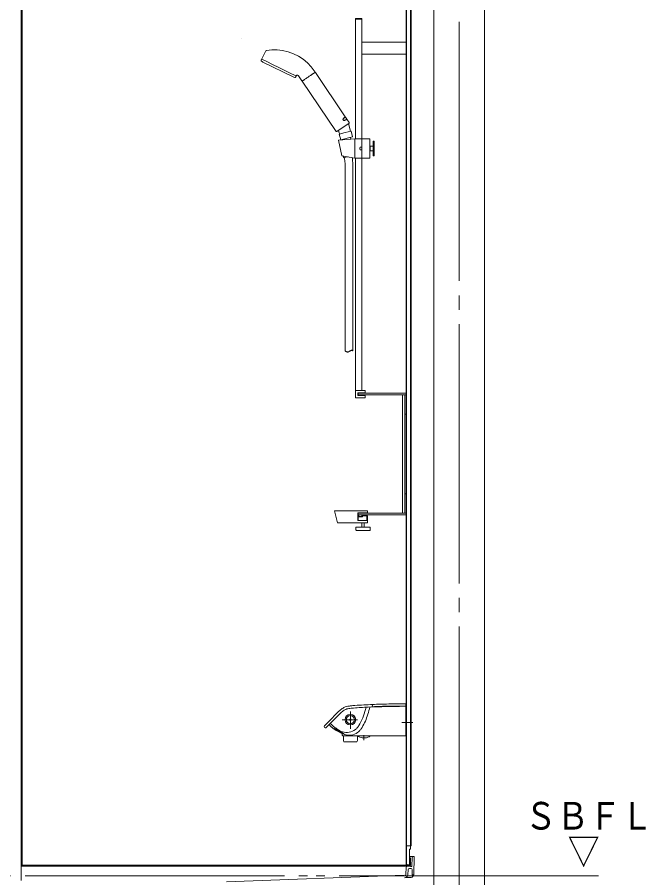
# Model space of a CAD drawing. Units: millimetres on the paper. Extents: x -305 to 305, y -152 to 152.
# Drawn here: x -100.3 to -56.6, y -91.5 to -31.7 of the extents above; entities that cross this region are included whole.
import ezdxf
from ezdxf.enums import TextEntityAlignment as Align

# ---------------------------------------------------------------- set-up
doc = ezdxf.new("R2010")
doc.units = ezdxf.units.MM
doc.linetypes.add('LONG_CHAIN', pattern=[21, 18, -1, 1, -1])
doc.linetypes.add('LONG_DOUBLE_CHAIN', pattern=[21.8, 18, -1, 0.6, -0.6, 0.6, -1])
doc.layers.add('0-1_VIEW0001', color=7, linetype='Continuous', lineweight=9)
doc.styles.add('ＭＳ ゴシック', font='')
doc.styles.get('ＭＳ ゴシック').set_extended_font_data('MS Gothic')

msp = doc.modelspace()

# ---------------------------------------------------------------- linework, layer by layer
at = {"layer": '0-1_VIEW0001'}
for p, q in [((-71.342, -11.053), (-71.342, -96.553)), ((-67.842, -11.053), (-67.842, -96.553)), ((-99.992, -25.187), (-99.992, -91.687)), ((-99.925, -25.187), (-99.925, -90.62)), ((-73.258, -25.187), (-73.258, -90.553)), ((-73.235, -25.187), (-73.235, -90.553)), ((-72.958, -25.187), (-72.958, -83.881)), ((-72.918, -25.187), (-72.918, -83.881)), ((-76.782, -31.837), (-76.358, -31.837)), ((-76.782, -40.187), (-76.782, -31.837)), ((-76.782, -31.877), (-76.358, -31.877)), ((-76.358, -40.187), (-76.358, -31.837)), ((-84.673, -33.23), (-84.673, -33.23)), ((-76.358, -33.464), (-73.258, -33.464)), ((-76.358, -34.31), (-73.258, -34.31)), ((-77.968, -40.282), (-76.833, -40.187)), ((-77.743, -41.369), (-77.968, -40.282)), ((-76.833, -40.187), (-76.833, -41.52)), ((-76.35, -40.187), (-76.35, -41.52)), ((-75.533, -40.354), (-75.55, -40.37)), ((-75.55, -41.337), (-75.55, -40.37)), ((-75.533, -41.354), (-75.533, -40.354)), ((-75.533, -40.354), (-75.5, -40.354)), ((-75.5, -40.354), (-75.483, -40.37)), ((-75.483, -41.337), (-75.483, -40.37)), ((-76.483, -40.804), (-76.483, -40.904)), ((-76.35, -40.754), (-76.433, -40.754)), ((-76.35, -40.954), (-76.433, -40.954)), ((-75.783, -40.704), (-75.767, -40.687)), ((-75.783, -41.004), (-75.767, -41.02)), ((-75.767, -40.687), (-75.767, -41.02)), ((-75.767, -40.687), (-75.55, -40.687)), ((-75.767, -41.02), (-75.55, -41.02)), ((-77.743, -41.369), (-76.833, -41.52)), ((-77.636, -41.386), (-77.625, -41.455)), ((-77.288, -41.444), (-77.6, -41.475)), ((-77.558, -41.597), (-77.57, -41.472)), ((-77.555, -41.612), (-77.537, -41.662)), ((-77.533, -41.678), (-77.505, -41.967)), ((-77.003, -41.617), (-76.972, -41.933)), ((-76.995, -41.558), (-77.002, -41.609)), ((-76.994, -41.541), (-76.999, -41.493)), ((-76.833, -41.52), (-75.783, -41.52)), ((-76.782, -58.17), (-76.782, -41.52)), ((-76.358, -57.654), (-76.358, -41.52)), ((-75.533, -41.354), (-75.55, -41.337)), ((-75.5, -41.354), (-75.533, -41.354)), ((-77.505, -41.967), (-77.505, -54.907)), ((-76.972, -41.933), (-76.972, -54.907)), ((-77.488, -54.92), (-77.505, -54.907)), ((-76.115, -57.654), (-76.782, -57.654)), ((-76.115, -57.82), (-76.615, -57.82)), ((-76.615, -57.82), (-76.615, -58.004)), ((-76.115, -57.837), (-76.615, -57.837)), ((-76.592, -57.937), (-76.592, -57.87)), ((-76.592, -57.937), (-76.592, -57.87)), ((-76.558, -57.837), (-73.258, -57.837)), ((-76.115, -57.837), (-76.115, -57.654)), ((-73.258, -57.837), (-73.258, -59.304)), ((-76.115, -58.17), (-76.782, -58.17)), ((-76.115, -58.004), (-76.615, -58.004)), ((-76.558, -57.97), (-73.258, -57.97)), ((-76.115, -58.004), (-76.115, -58.17)), ((-73.525, -57.97), (-73.525, -66.17)), ((-73.358, -57.97), (-73.358, -66.17)), ((-73.358, -59.304), (-73.258, -59.304)), ((-73.358, -64.837), (-73.258, -64.837)), ((-75.958, -66.02), (-78.244, -66.02)), ((-78.033, -66.854), (-78.244, -66.02)), ((-78.033, -66.854), (-78.244, -66.02)), ((-75.958, -66.154), (-76.625, -66.154)), ((-76.625, -66.687), (-76.625, -66.154)), ((-76.608, -66.17), (-76.608, -66.62)), ((-75.958, -66.17), (-76.608, -66.17)), ((-76.592, -66.204), (-76.592, -66.27)), ((-76.558, -66.17), (-73.258, -66.17)), ((-76.558, -66.304), (-76.558, -66.404)), ((-76.358, -66.304), (-76.358, -66.404)), ((-75.958, -66.02), (-75.958, -66.154)), ((-75.958, -66.154), (-75.958, -66.17)), ((-78.033, -66.854), (-75.958, -66.854)), ((-76.608, -66.62), (-76.625, -66.62)), ((-75.956, -66.687), (-76.625, -66.687)), ((-76.592, -66.437), (-76.292, -66.437)), ((-76.592, -66.437), (-76.592, -66.687)), ((-76.358, -66.404), (-76.558, -66.404)), ((-76.342, -67.145), (-76.342, -66.854)), ((-76.308, -66.337), (-75.992, -66.337)), ((-76.308, -66.404), (-76.308, -66.337)), ((-76.292, -66.404), (-76.308, -66.404)), ((-76.292, -66.437), (-76.292, -66.354)), ((-75.956, -66.354), (-76.292, -66.354)), ((-76.175, -67.145), (-76.175, -66.854)), ((-75.994, -66.687), (-75.994, -66.354)), ((-75.992, -66.687), (-75.992, -66.337)), ((-75.958, -66.687), (-75.958, -66.854)), ((-75.956, -66.687), (-75.956, -66.354)), ((-76.758, -67.345), (-76.758, -67.179)), ((-76.725, -67.145), (-75.792, -67.145)), ((-76.725, -67.379), (-75.792, -67.379)), ((-75.758, -67.345), (-75.758, -67.179)), ((-73.291, -79.573), (-73.293, -79.453)), ((-77.946, -80.175), (-77.75, -79.99)), ((-76.048, -79.654), (-76.092, -79.812)), ((-75.916, -79.648), (-75.685, -79.638)), ((-75.787, -79.642), (-75.818, -79.766)), ((-73.327, -79.592), (-73.315, -79.592)), ((-73.315, -79.592), (-73.31, -79.592)), ((-73.275, -79.537), (-73.292, -79.537)), ((-73.292, -79.612), (-73.292, -81.603)), ((-73.258, -81.537), (-73.258, -79.553)), ((-78.813, -81.059), (-77.946, -80.175)), ((-78.26, -81.15), (-78.248, -81.162)), ((-78.24, -81.147), (-78.246, -81.144)), ((-78.073, -81.236), (-78.164, -81.185)), ((-78.02, -81.265), (-78.073, -81.236)), ((-77.779, -81.45), (-77.949, -81.375)), ((-77.717, -81.478), (-77.71, -81.605)), ((-73.325, -81.637), (-77.677, -81.637)), ((-77.635, -81.47), (-77.66, -81.457)), ((-77.648, -81.491), (-77.627, -81.497)), ((-77.616, -81.481), (-77.635, -81.47)), ((-77.625, -81.956), (-77.625, -81.637)), ((-76.658, -81.648), (-76.658, -81.956)), ((-76.125, -81.785), (-76.312, -81.784)), ((-73.292, -81.553), (-73.275, -81.553)), ((-77.595, -82.048), (-77.624, -81.962)), ((-77.58, -82.059), (-76.704, -82.059)), ((-76.659, -81.962), (-76.688, -82.048)), ((-72.958, -82.887), (-72.958, -89.52)), ((-72.918, -82.887), (-72.918, -89.287)), ((-73.235, -89.287), (-72.958, -89.287)), ((-73.042, -89.52), (-72.958, -89.52)), ((-72.958, -89.287), (-72.918, -89.287)), ((-72.76, -90.02), (-73.042, -90.02)), ((-72.982, -90.12), (-72.982, -90.553)), ((-72.86, -90.118), (-72.87, -90.671)), ((-72.725, -90.02), (-72.76, -90.02)), ((-72.725, -90.02), (-72.747, -91.287)), ((-73.042, -90.62), (-99.992, -90.62)), ((-99.992, -90.687), (-99.925, -90.687)), ((-72.975, -90.687), (-99.925, -90.687)), ((-73.261, -90.751), (-73.283, -91.264)), ((-73.042, -90.62), (-73.258, -90.62)), ((-73.192, -90.597), (-73.042, -90.597)), ((-73.192, -90.62), (-73.025, -90.62)), ((-72.958, -90.703), (-72.948, -90.703)), ((-72.92, -90.72), (-72.942, -90.72)), ((-73.409, -91.324), (-85.749, -91.786)), ((-73.408, -91.333), (-73.408, -91.36)), ((-73.408, -91.36), (-73.381, -91.359)), ((-73.151, -91.28), (-73.136, -90.949)), ((-72.93, -90.853), (-73.036, -90.853)), ((-72.854, -91.287), (-72.864, -90.918)), ((-72.747, -91.287), (-72.854, -91.287)), ((-72.812, -91.404), (-72.792, -91.287)), ((-72.911, -91.487), (-73.297, -91.487))]:
    msp.add_line(p, q, dxfattribs=at)
at = {"layer": '0-1_VIEW0001', "linetype": 'LONG_CHAIN'}
for p, q in [((-69.592, -11.053), (-69.592, -106.887)), ((-77.142, -79.955), (-77.142, -81.167)), ((-76.638, -80.52), (-77.722, -80.52)), ((-73.57, -80.72), (-72.81, -80.72)), ((-76.212, -81.933), (-76.212, -81.584))]:
    msp.add_line(p, q, dxfattribs=at)
at = {"layer": '0-1_VIEW0001', "color": 4}
for p, q in [((-83.004, -34.077), (-83.293, -34.632)), ((-83.308, -34.663), (-83.336, -34.725)), ((-83.224, -34.851), (-81.112, -35.881)), ((-80.945, -35.892), (-80.912, -35.831)), ((-80.505, -36.163), (-80.741, -35.813)), ((-79.644, -35.472), (-79.593, -35.548)), ((-77.494, -38.66), (-79.574, -35.576)), ((-80.486, -36.191), (-78.138, -39.673)), ((-77.496, -38.669), (-77.609, -38.745)), ((-77.598, -38.746), (-77.487, -38.671)), ((-77.537, -38.705), (-77.541, -38.699)), ((-77.508, -38.894), (-77.395, -38.818)), ((-77.505, -38.884), (-77.393, -38.809)), ((-77.393, -38.809), (-77.487, -38.671)), ((-77.44, -38.849), (-77.444, -38.843)), ((-77.226, -39.057), (-77.386, -38.82)), ((-78.091, -39.682), (-77.235, -39.104)), ((-77.629, -38.896), (-77.63, -38.895)), ((-77.628, -38.896), (-77.629, -38.896)), ((-77.264, -39.123), (-77.122, -39.651)), ((-77.965, -39.597), (-77.917, -39.777)), ((-77.863, -39.849), (-77.917, -39.777)), ((-77.863, -39.849), (-77.828, -39.84)), ((-77.509, -39.754), (-77.098, -39.644)), ((-77.098, -39.644), (-76.99, -40.049)), ((-76.99, -40.049), (-77.812, -40.265)), ((-77.659, -40.225), (-77.651, -40.255)), ((-77.143, -40.09), (-77.111, -40.21))]:
    msp.add_line(p, q, dxfattribs=at)
at = {"layer": '0-1_VIEW0001', "linetype": 'LONG_DOUBLE_CHAIN'}
msp.add_line((-59.925, -91.353), (-139.925, -91.353), dxfattribs=at)
at = {"layer": '0-1_VIEW0001', "color": 4}
for points in [[(-83.004, -34.077), (-83.002, -34.073), (-82.999, -34.069), (-82.997, -34.066), (-82.993, -34.063), (-82.99, -34.06), (-82.986, -34.058), (-82.982, -34.055), (-82.978, -34.054), (-82.974, -34.052), (-82.969, -34.051)], [(-82.969, -34.051), (-82.605, -34.009), (-82.228, -34.008), (-81.846, -34.051), (-81.466, -34.139), (-81.097, -34.272), (-80.746, -34.447), (-80.42, -34.66), (-80.125, -34.907), (-79.866, -35.18), (-79.644, -35.472)], [(-80.9, -35.804), (-80.887, -35.791), (-80.871, -35.781), (-80.854, -35.774), (-80.836, -35.77), (-80.818, -35.77), (-80.8, -35.772), (-80.782, -35.778), (-80.766, -35.787), (-80.752, -35.799), (-80.741, -35.813)], [(-79.6, -35.572), (-79.606, -35.577), (-79.608, -35.578), (-79.611, -35.58), (-79.617, -35.584), (-79.631, -35.594), (-79.65, -35.606), (-79.66, -35.614), (-79.663, -35.615), (-79.666, -35.617), (-79.672, -35.621), (-79.698, -35.639), (-79.727, -35.658), (-79.759, -35.68), (-79.768, -35.686), (-79.776, -35.692), (-79.794, -35.704), (-79.831, -35.729), (-79.87, -35.755), (-79.891, -35.769), (-79.896, -35.772), (-79.901, -35.776), (-79.911, -35.783), (-79.953, -35.811), (-79.996, -35.84), (-80.04, -35.869), (-80.083, -35.899), (-80.126, -35.928), (-80.137, -35.935), (-80.148, -35.942), (-80.168, -35.956), (-80.209, -35.984), (-80.248, -36.01), (-80.267, -36.023), (-80.272, -36.026), (-80.276, -36.029), (-80.286, -36.035), (-80.32, -36.059), (-80.352, -36.08), (-80.381, -36.1)], [(-80.381, -36.1), (-80.388, -36.104), (-80.395, -36.109), (-80.407, -36.117), (-80.43, -36.132), (-80.448, -36.145), (-80.456, -36.15), (-80.458, -36.151), (-80.459, -36.152), (-80.463, -36.155), (-80.473, -36.162), (-80.48, -36.166), (-80.482, -36.167)], [(-77.651, -38.806), (-77.651, -38.808), (-77.652, -38.809), (-77.652, -38.811), (-77.653, -38.812), (-77.653, -38.814), (-77.654, -38.815), (-77.654, -38.817), (-77.654, -38.818), (-77.655, -38.82), (-77.655, -38.822), (-77.655, -38.823), (-77.655, -38.825), (-77.656, -38.826), (-77.656, -38.828), (-77.656, -38.829), (-77.656, -38.83), (-77.656, -38.832), (-77.656, -38.833), (-77.657, -38.835), (-77.657, -38.836), (-77.657, -38.838), (-77.657, -38.839), (-77.657, -38.84), (-77.657, -38.842), (-77.657, -38.843), (-77.657, -38.844), (-77.657, -38.846), (-77.657, -38.847), (-77.657, -38.849), (-77.656, -38.85), (-77.656, -38.851)], [(-77.615, -38.749), (-77.616, -38.75), (-77.617, -38.751), (-77.619, -38.752), (-77.62, -38.754), (-77.621, -38.755), (-77.622, -38.756), (-77.623, -38.757), (-77.624, -38.758), (-77.625, -38.76), (-77.626, -38.761), (-77.628, -38.762), (-77.629, -38.764), (-77.63, -38.765), (-77.631, -38.767), (-77.632, -38.768), (-77.633, -38.769), (-77.634, -38.771), (-77.635, -38.772), (-77.636, -38.774), (-77.637, -38.776), (-77.638, -38.777), (-77.639, -38.779), (-77.64, -38.78), (-77.64, -38.782), (-77.641, -38.783), (-77.642, -38.785), (-77.643, -38.786), (-77.644, -38.788), (-77.645, -38.79), (-77.645, -38.791), (-77.646, -38.793), (-77.647, -38.795), (-77.647, -38.796), (-77.648, -38.798), (-77.649, -38.799), (-77.649, -38.801), (-77.65, -38.803), (-77.65, -38.804), (-77.651, -38.806)], [(-77.637, -38.814), (-77.636, -38.812), (-77.636, -38.81), (-77.636, -38.809), (-77.636, -38.808), (-77.635, -38.807), (-77.635, -38.805), (-77.635, -38.804), (-77.635, -38.803), (-77.634, -38.802), (-77.634, -38.801), (-77.634, -38.799), (-77.633, -38.797), (-77.632, -38.795), (-77.632, -38.793), (-77.631, -38.791), (-77.63, -38.789), (-77.63, -38.787), (-77.629, -38.786), (-77.628, -38.784), (-77.627, -38.782), (-77.626, -38.78), (-77.625, -38.778), (-77.625, -38.777), (-77.624, -38.775), (-77.623, -38.773), (-77.622, -38.772), (-77.615, -38.762), (-77.613, -38.76), (-77.611, -38.757), (-77.608, -38.754), (-77.606, -38.752), (-77.603, -38.75), (-77.601, -38.748), (-77.598, -38.746)], [(-77.593, -38.89), (-77.596, -38.89), (-77.601, -38.887), (-77.602, -38.886), (-77.603, -38.886), (-77.604, -38.885), (-77.606, -38.884), (-77.608, -38.883), (-77.61, -38.881), (-77.612, -38.88), (-77.617, -38.876), (-77.618, -38.875), (-77.619, -38.874), (-77.62, -38.873), (-77.621, -38.871), (-77.623, -38.869), (-77.625, -38.867), (-77.626, -38.865), (-77.629, -38.86), (-77.63, -38.859), (-77.631, -38.858), (-77.631, -38.856), (-77.632, -38.855), (-77.632, -38.854), (-77.633, -38.853), (-77.633, -38.852), (-77.635, -38.845), (-77.636, -38.842), (-77.636, -38.84), (-77.637, -38.837), (-77.637, -38.835), (-77.637, -38.833), (-77.637, -38.83), (-77.637, -38.828), (-77.637, -38.826), (-77.637, -38.823), (-77.637, -38.821), (-77.637, -38.819), (-77.637, -38.816), (-77.637, -38.814)], [(-77.653, -38.863), (-77.653, -38.864), (-77.652, -38.865), (-77.652, -38.866), (-77.651, -38.867), (-77.651, -38.868), (-77.65, -38.869), (-77.65, -38.87), (-77.649, -38.871), (-77.649, -38.872), (-77.648, -38.873), (-77.647, -38.874), (-77.647, -38.875), (-77.646, -38.876), (-77.645, -38.878), (-77.644, -38.879), (-77.644, -38.88), (-77.643, -38.881), (-77.642, -38.882), (-77.641, -38.883), (-77.64, -38.884)], [(-77.628, -38.896), (-77.627, -38.897), (-77.626, -38.898), (-77.625, -38.898), (-77.624, -38.899), (-77.623, -38.9), (-77.621, -38.9), (-77.62, -38.901), (-77.619, -38.901), (-77.618, -38.902), (-77.616, -38.902), (-77.615, -38.903), (-77.614, -38.903), (-77.612, -38.904), (-77.611, -38.904), (-77.609, -38.905), (-77.608, -38.905), (-77.606, -38.906), (-77.605, -38.906), (-77.604, -38.907), (-77.602, -38.907), (-77.601, -38.907), (-77.599, -38.908), (-77.597, -38.908), (-77.596, -38.908), (-77.594, -38.909), (-77.592, -38.909), (-77.591, -38.909), (-77.589, -38.909), (-77.587, -38.91), (-77.586, -38.91), (-77.584, -38.91), (-77.582, -38.91), (-77.58, -38.91), (-77.579, -38.91), (-77.577, -38.911), (-77.575, -38.911), (-77.573, -38.911), (-77.572, -38.911), (-77.57, -38.911)], [(-77.505, -38.884), (-77.507, -38.886), (-77.51, -38.887), (-77.513, -38.889), (-77.517, -38.89), (-77.52, -38.891), (-77.523, -38.893), (-77.527, -38.894), (-77.53, -38.895), (-77.54, -38.896), (-77.541, -38.897), (-77.543, -38.897), (-77.545, -38.897), (-77.547, -38.897), (-77.549, -38.897), (-77.551, -38.897), (-77.553, -38.897), (-77.555, -38.897), (-77.557, -38.897), (-77.559, -38.897), (-77.561, -38.897), (-77.563, -38.897), (-77.566, -38.897), (-77.568, -38.897), (-77.57, -38.897), (-77.571, -38.896), (-77.572, -38.896), (-77.573, -38.896), (-77.574, -38.896), (-77.575, -38.896), (-77.576, -38.895), (-77.577, -38.895), (-77.578, -38.895), (-77.581, -38.895), (-77.583, -38.894), (-77.585, -38.893), (-77.587, -38.893), (-77.589, -38.892), (-77.591, -38.891), (-77.593, -38.89)], [(-77.57, -38.911), (-77.568, -38.911), (-77.566, -38.911), (-77.564, -38.911), (-77.562, -38.91), (-77.56, -38.91), (-77.559, -38.91), (-77.557, -38.91), (-77.555, -38.91), (-77.553, -38.91), (-77.551, -38.909), (-77.549, -38.909), (-77.547, -38.909), (-77.546, -38.908), (-77.544, -38.908), (-77.542, -38.908), (-77.54, -38.907), (-77.539, -38.907), (-77.537, -38.907), (-77.535, -38.906), (-77.534, -38.906), (-77.532, -38.905), (-77.531, -38.905), (-77.529, -38.904), (-77.528, -38.904), (-77.526, -38.903), (-77.525, -38.903), (-77.523, -38.902), (-77.522, -38.902), (-77.52, -38.901), (-77.519, -38.9), (-77.518, -38.9)], [(-77.509, -39.754), (-77.919, -39.864), (-77.812, -40.265)]]:
    msp.add_lwpolyline(points, dxfattribs=at)
msp.add_lwpolyline([(-80.92, -35.808), (-81.01, -35.765), (-81.266, -35.639), (-81.65, -35.452), (-82.103, -35.232), (-82.555, -35.011), (-82.939, -34.824), (-83.196, -34.699), (-83.286, -34.655), (-83.196, -34.699), (-82.939, -34.824), (-82.555, -35.011), (-82.103, -35.232), (-81.65, -35.452), (-81.266, -35.639), (-81.01, -35.765)], close=True, dxfattribs=at)
at = {"layer": '0-1_VIEW0001'}
for points in [[(-76.833, -40.187), (-75.783, -40.187), (-75.783, -41.52)], [(-75.5, -40.354), (-75.5, -41.354), (-75.483, -41.337)], [(-76.972, -54.907), (-76.979, -54.902), (-76.985, -54.896), (-76.991, -54.891), (-76.998, -54.886), (-77.004, -54.882), (-77.011, -54.878), (-77.018, -54.875), (-77.026, -54.872), (-77.033, -54.87), (-77.041, -54.869), (-77.053, -54.868), (-77.066, -54.87), (-77.079, -54.872), (-77.093, -54.877), (-77.107, -54.882), (-77.121, -54.888), (-77.136, -54.895), (-77.15, -54.903), (-77.165, -54.911), (-77.18, -54.92), (-77.196, -54.929), (-77.212, -54.939), (-77.228, -54.949), (-77.243, -54.958), (-77.258, -54.966), (-77.274, -54.973), (-77.289, -54.98), (-77.303, -54.985), (-77.318, -54.988), (-77.333, -54.99), (-77.35, -54.99), (-77.368, -54.987), (-77.385, -54.982), (-77.402, -54.975), (-77.42, -54.966), (-77.437, -54.956), (-77.454, -54.944), (-77.471, -54.932), (-77.488, -54.92)], [(-76.558, -66.304), (-73.258, -66.304), (-73.258, -64.837)], [(-75.958, -66.02), (-75.958, -66.154), (-75.958, -66.17)], [(-77.817, -79.829), (-78.012, -80.007), (-78.64, -80.638), (-78.935, -80.946)], [(-78.02, -81.265), (-78.014, -81.269), (-78.009, -81.272), (-78.003, -81.275), (-77.997, -81.278), (-77.992, -81.281), (-77.986, -81.284), (-77.981, -81.287), (-77.975, -81.29), (-77.969, -81.293), (-77.964, -81.296)], [(-77.746, -81.412), (-77.797, -81.386), (-77.851, -81.357), (-77.907, -81.327), (-77.964, -81.296)], [(-77.66, -81.457), (-77.732, -81.42), (-77.746, -81.412)], [(-77.608, -81.497), (-77.607, -81.495), (-77.605, -81.494)], [(-73.042, -89.52), (-73.042, -90.597), (-73.025, -90.597)], [(-72.982, -90.12), (-72.958, -90.12), (-72.958, -90.553)]]:
    msp.add_lwpolyline(points, dxfattribs=at)
for radius in [0.368, 0.28, 0.05]:
    msp.add_circle((-77.142, -80.52), radius, dxfattribs=at)
at = {"layer": '0-1_VIEW0001', "color": 4}
for centre, radius, start, end in [((-83.293, -34.67), 0.0167, 64, 156), ((-83.278, -34.64), 0.0167, 152.52688, 244), ((-83.29, -34.746), 0.05, 156, 235.54859), ((-78.547, -27.832), 8.434, 235.54859, 236.30866), ((-83.217, -34.836), 0.0167, 236.30866, 244), ((-80.927, -35.823), 0.0167, 332, 64), ((-80.912, -35.794), 0.0167, 244, 319.78295), ((-79.607, -35.557), 0.0167, 304, 34), ((-79.588, -35.585), 0.0167, 34, 124), ((-81.105, -35.866), 0.0167, 244, 251.69134), ((-78.461, -27.874), 8.434, 251.69134, 252.45141), ((-80.989, -35.868), 0.05, 252.45141, 332), ((-80.491, -36.154), 0.0167, 214, 304), ((-80.472, -36.181), 0.0167, 124, 214), ((-77.5, -38.663), 0.0067, 304, 34), ((-77.391, -38.824), 0.0067, 34, 124), ((-77.253, -39.076), 0.0333, 304, 34), ((-78.11, -39.654), 0.0333, 214, 304)]:
    msp.add_arc(centre, radius, start, end, dxfattribs=at)
at = {"layer": '0-1_VIEW0001'}
for centre, radius, start, end in [((-76.433, -40.804), 0.05, 90, 180), ((-76.433, -40.904), 0.05, 180, 270), ((-77.602, -41.452), 0.0233, 189.07128, 275.59707), ((-77.492, -41.59), 0.0667, 185.59704, 199.63323), ((-77.6, -41.684), 0.0667, 5.59704, 19.63323), ((-76.936, -41.619), 0.0667, 171.56085, 185.59704), ((-77.061, -41.548), 0.0667, 351.56085, 5.59704), ((-76.558, -57.87), 0.0333, 90, 180), ((-76.558, -57.87), 0.0333, 90, 180), ((-76.558, -57.937), 0.0333, 180, 270), ((-76.558, -57.937), 0.0333, 180, 270), ((-76.558, -66.204), 0.0333, 90, 180), ((-76.558, -66.27), 0.0333, 180, 270), ((-76.725, -67.179), 0.0333, 90, 180), ((-76.725, -67.345), 0.0333, 180, 270), ((-75.792, -67.179), 0.0333, 0, 90), ((-75.792, -67.345), 0.0333, 270, 0), ((-74.769, -106.122), 26.667, 92.12143, 94.74753), ((-74.3, -106.101), 26.667, 90.7195, 93.1299), ((-75.688, -79.554), 0.0833, 272.1187, 91.23239), ((-73.657, -106.085), 26.667, 89.28964, 92.10192), ((-73.326, -79.454), 0.0333, 1, 90.03837), ((-76.872, -80.993), 1.333, 119.24332, 131.18312), ((-77.137, -80.568), 1, 94.31717, 117.01213), ((-77.084, -80.729), 1, 99.68989, 116.03246), ((-74.453, -106.262), 26.667, 95.30733, 96.02698), ((-74.359, -106.085), 26.667, 95.63205, 96.14243), ((-74.785, -106.291), 26.667, 92.42933, 94.58961), ((-79.977, -78.86), 4, 328.86637, 346.22681), ((-79.71, -78.842), 4, 339.11937, 346.64484), ((-74.164, -112.941), 33.333, 91.38397, 92.7943), ((-73.867, -112.908), 33.333, 90.54453, 93.04898), ((-73.844, -112.931), 33.333, 90.52385, 91.93417), ((-73.661, -106.238), 26.667, 89.20515, 91.12443), ((-73.43, -112.925), 33.333, 89.82311, 91.23598), ((-73.31, -79.609), 0.0167, 17.33134, 90.01676), ((-73.308, -79.612), 0.0167, 0, 31.28465), ((-73.275, -79.553), 0.0167, 0, 90), ((-79.774, -79.026), 4, 327.68106, 341.90491), ((-78.875, -81.004), 0.0833, 136.07531, 318.20648), ((-76.694, -79.022), 2.667, 223.69499, 241.92954), ((-76.609, -78.933), 2.667, 223.73137, 241.87063), ((-78.256, -81.146), 0.005, 84.50519, 230.42256), ((-78.26, -81.174), 0.0333, 64.81175, 82.47377), ((-76.639, -79.036), 2.667, 232.87113, 239.93174), ((-79.413, -83.542), 2.667, 62.09208, 63.92168), ((-77.395, -80.4), 1.008, 252.6283, 306.67292), ((-78.603, -79.251), 2.667, 312.77192, 316.725), ((-78.774, -79.451), 2.667, 322.3762, 326.37732), ((-78.477, -79.499), 2.667, 317.36566, 321.36678), ((-76.717, -78.992), 2.667, 241.84892, 249.56662), ((-77.509, -80.721), 0.668, 237.68384, 253.7617), ((-76.665, -79.027), 2.667, 245.30808, 255.92177), ((-77.677, -81.603), 0.0333, 183, 270), ((-77.612, -81.432), 0.0667, 256.97327, 269.60052), ((-77.653, -81.536), 0.0667, 44.56831, 56.44256), ((-77.633, -81.435), 0.0667, 288.35521, 291.754), ((-77.622, -81.494), 0.0167, 1.78538, 16.67769), ((-77.22, -80.586), 1.008, 249.40311, 304.97414), ((-77.141, -80.969), 0.668, 255.05172, 270), ((-76.696, -81.703), 0.0667, 54.8593, 90), ((-76.212, -81.016), 0.775, 234.85931, 262.57671), ((-78.29, -79.315), 2.667, 308.15223, 311.71445), ((-76.212, -81.016), 0.775, 276.4199, 305.14069), ((-75.727, -81.703), 0.0667, 90, 125.14069), ((-73.325, -81.603), 0.0333, 270, 0), ((-73.275, -81.537), 0.0167, 270, 0), ((-77.608, -81.956), 0.0167, 180, 198.43495), ((-77.58, -82.042), 0.0167, 198.43495, 270), ((-76.704, -82.042), 0.0167, 270, 341.56505), ((-76.675, -81.956), 0.0167, 341.56505, 0), ((-72.76, -90.12), 0.1, 89.99999, 179), ((-73.194, -90.753), 0.0667, 89.99999, 177.5), ((-73.192, -90.553), 0.0667, 180.00001, 269.99999), ((-73.192, -90.553), 0.0667, 179.99999, 270), ((-73.192, -90.553), 0.0433, 179.99999, 270), ((-73.025, -90.553), 0.0433, 270, 0.00001), ((-73.025, -90.553), 0.0667, 270, 0.00001), ((-72.975, -90.703), 0.0167, 0, 90.00001), ((-72.942, -90.703), 0.0167, 180, 270), ((-72.92, -90.67), 0.05, 270, 359), ((-73.384, -91.27), 0.233, 270, 357.5), ((-73.383, -91.259), 0.1, 271.14576, 357.5), ((-73.036, -90.953), 0.1, 90, 177.50001), ((-72.93, -90.92), 0.0667, 1.5, 90), ((-72.911, -91.387), 0.1, 270, 350)]:
    msp.add_arc(centre, radius, start, end, dxfattribs=at)
at = {"layer": '0-1_VIEW0001', "color": 5}
msp.add_arc((-76.968, -80.857), 1.333, 117.83973, 129.55357, dxfattribs=at)

# ---------------------------------------------------------------- texts
at = {"layer": '0-1_VIEW0001', "style": 'ＭＳ ゴシック', "width": 0.85}
for s, p in [('ＳＢＦＬ', (-65.043, -88.729)), ('▽', (-62.065, -91.173))]:
    msp.add_text(s, height=1.921, dxfattribs=at).set_placement(p, align=Align.BOTTOM_LEFT)

doc.saveas('drawing.dxf')
